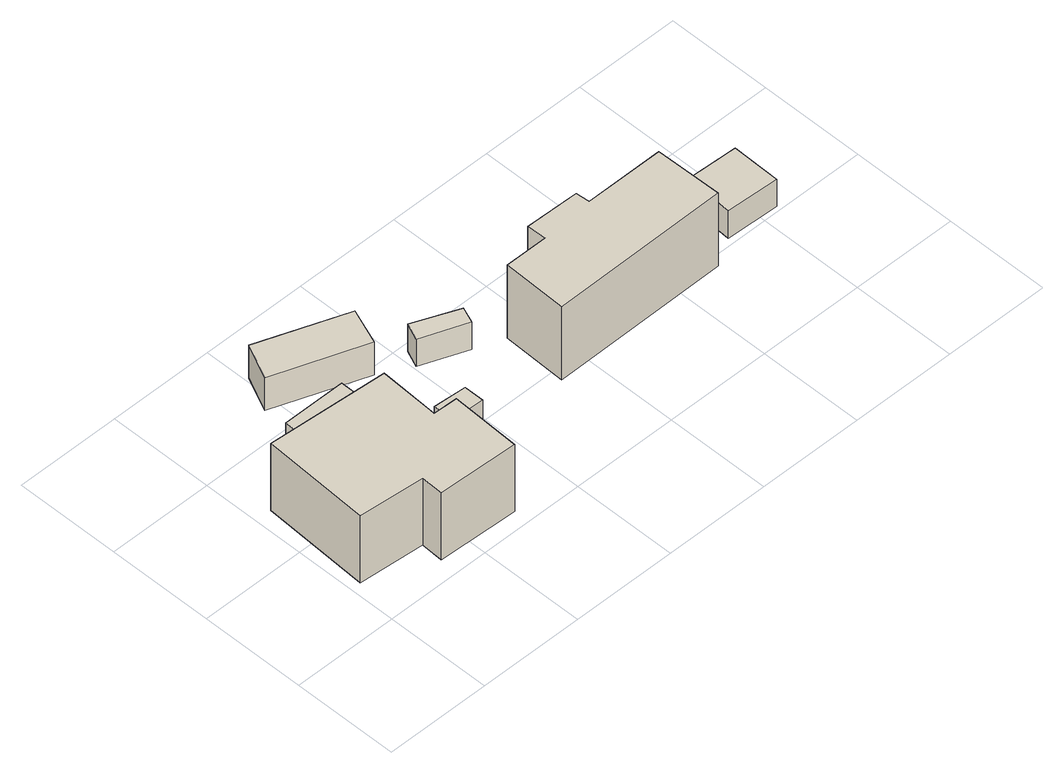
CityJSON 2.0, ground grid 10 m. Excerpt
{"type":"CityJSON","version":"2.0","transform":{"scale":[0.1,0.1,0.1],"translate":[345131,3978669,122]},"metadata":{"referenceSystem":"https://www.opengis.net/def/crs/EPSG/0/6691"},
"CityObjects":{
"building1":{"type":"Building","attributes":{"土砂災害警戒区域.現象区分":"1","土砂災害警戒区域.区域区分":"2","measuredHeight":8},"geometry":[{"type":"Solid","lod":"1","boundaries":[[[[0,1,2,3,4,5,6,7]],[[6,8,9,7]],[[5,10,8,6]],[[4,11,10,5]],[[3,12,11,4]],[[2,13,12,3]],[[1,14,13,2]],[[0,15,14,1]],[[7,9,15,0]],[[8,10,11,12,13,14,15,9]]]]}]},
"building2":{"type":"Building","attributes":{"土砂災害警戒区域.現象区分":"1","土砂災害警戒区域.区域区分":"2","measuredHeight":3},"geometry":[{"type":"Solid","lod":"1","boundaries":[[[[16,17,18,19]],[[18,20,21,19]],[[17,22,20,18]],[[16,23,22,17]],[[19,21,23,16]],[[20,22,23,21]]]]}]},
"building3":{"type":"Building","attributes":{"土砂災害警戒区域.現象区分":"1","土砂災害警戒区域.区域区分":"2","measuredHeight":3.6},"geometry":[{"type":"Solid","lod":"1","boundaries":[[[[24,25,26,27]],[[26,28,29,27]],[[25,30,28,26]],[[24,31,30,25]],[[27,29,31,24]],[[28,30,31,29]]]]}]},
"building4":{"type":"Building","attributes":{"土砂災害警戒区域.現象区分":"1","土砂災害警戒区域.区域区分":"2","measuredHeight":3.3},"geometry":[{"type":"Solid","lod":"1","boundaries":[[[[32,33,34,35]],[[34,36,37,35]],[[33,38,36,34]],[[32,39,38,33]],[[35,37,39,32]],[[36,38,39,37]]]]}]},
"building5":{"type":"Building","attributes":{"土砂災害警戒区域.現象区分":"1","土砂災害警戒区域.区域区分":"2","measuredHeight":3},"geometry":[{"type":"Solid","lod":"1","boundaries":[[[[40,41,42,43]],[[42,44,45,43]],[[41,46,44,42]],[[40,47,46,41]],[[43,45,47,40]],[[44,46,47,45]]]]}]},
"building6":{"type":"Building","attributes":{"土砂災害警戒区域.現象区分":"1","土砂災害警戒区域.区域区分":"2","measuredHeight":8.3},"geometry":[{"type":"Solid","lod":"1","boundaries":[[[[48,49,50,51,52,53,54,55]],[[54,56,57,55]],[[53,58,56,54]],[[52,59,58,53]],[[51,60,59,52]],[[50,61,60,51]],[[49,62,61,50]],[[48,63,62,49]],[[55,57,63,48]],[[56,58,59,60,61,62,63,57]]]]}]},
"building7":{"type":"Building","attributes":{"土砂災害警戒区域.現象区分":"1","土砂災害警戒区域.区域区分":"2","measuredHeight":3},"geometry":[{"type":"Solid","lod":"1","boundaries":[[[[64,65,66,67]],[[66,68,69,67]],[[65,70,68,66]],[[64,71,70,65]],[[67,69,71,64]],[[68,70,71,69]]]]}]}
},
"vertices":[
[122,131,19],[119,74,19],[142,73,19],[139,7,19],[63,10,19],[64,31,19],[2,36,19],[8,139,19],[2,36,92],[8,139,92],[64,31,92],[63,10,92],[139,7,92],[142,73,92],[119,74,92],[122,131,92],
[117,172,25],[117,143,25],[56,143,25],[57,172,25],[56,143,55],[57,172,55],[117,143,55],[117,172,55],
[168,209,34],[155,175,34],[69,207,34],[85,240,34],[69,207,70],[85,240,70],[155,175,70],[168,209,70],
[186,108,14],[186,89,14],[155,90,14],[155,110,14],[155,90,47],[155,110,47],[186,89,47],[186,108,47],
[239,163,25],[233,148,25],[190,165,25],[197,181,25],[190,165,55],[197,181,55],[233,148,55],[239,163,55],
[441,91,7],[271,89,7],[273,150,7],[314,150,7],[313,168,7],[364,167,7],[365,154,7],[440,154,7],[365,154,87],[440,154,87],[364,167,87],[313,168,87],[314,150,87],[273,150,87],[271,89,87],[441,91,87],
[512,144,16],[511,98,16],[461,100,16],[464,146,16],[461,100,46],[464,146,46],[511,98,46],[512,144,46]
]}
